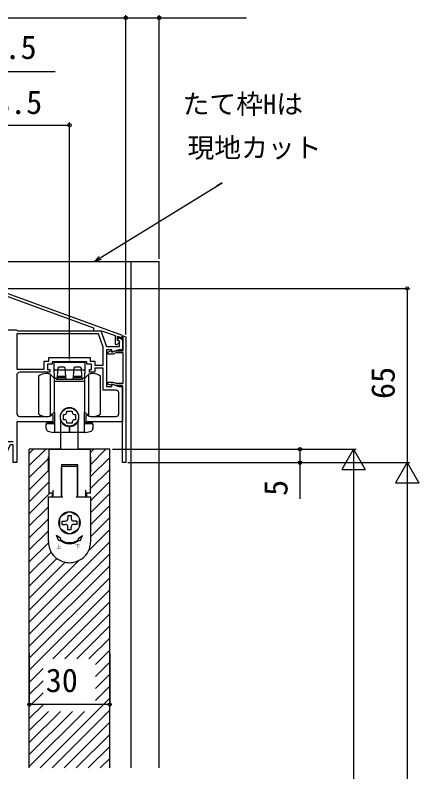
# Model space of a CAD drawing. Units: millimetres, scale not verified. Extents: x -525 to 525, y -783 to 779.
# Drawn here: x 147.7 to 298.4, y 290.4 to 572.6 of the extents above; entities that cross this region are included whole.
import ezdxf
from ezdxf.enums import TextEntityAlignment as Align

# ---------------------------------------------------------------- set-up
doc = ezdxf.new("R2010")
doc.units = ezdxf.units.MM
doc.header["$LTSCALE"] = 4
for name, color, linetype in [('0-3_YKK_11', 7, 'Continuous'), ('0-4_YKK_12', 2, 'Continuous'), ('0-5_YKK_13', 4, 'Continuous'), ('0-7_YKK_D', 6, 'Continuous')]:
    doc.layers.add(name, color=color, linetype=linetype)
doc.styles.add('ＭＳ ゴシック', font='')
doc.styles.get('ＭＳ ゴシック').set_extended_font_data('MS Gothic')

msp = doc.modelspace()

# ---------------------------------------------------------------- linework, layer by layer
at = {"layer": '0-3_YKK_11'}
for p, q in [((148.405, 438.395), (148.405, 423.895)), ((186.405, 423.895), (186.405, 431.695)), ((149.405, 422.895), (159.355, 422.895)), ((176.655, 422.895), (185.405, 422.895))]:
    msp.add_line(p, q, dxfattribs=at)
for points in [[(187.79, 453.121), (139.505, 470.695), (133.305, 470.695), (133.305, 469.195), (131.305, 469.195), (131.305, 468.195), (134.305, 468.195), (134.305, 469.695), (139.329, 469.695), (177.005, 455.982), (177.005, 454.895), (179.992, 454.895), (185.005, 453.07), (185.005, 449.861), (185.623, 449.605), (186.82, 450.802), (185.905, 451.33), (185.905, 452.849), (187.482, 452.275)], [(178.818, 453.695), (148.405, 453.695), (148.405, 440.595), (158.605, 440.595), (158.605, 443.595), (160.305, 443.595), (160.305, 444.895), (175.705, 444.895), (175.705, 443.595), (177.405, 443.595), (177.405, 442.095), (180.605, 442.095), (180.605, 448.783)], [(189.005, 452.66), (189.005, 405.695), (187.805, 405.695), (187.805, 434.495), (185.205, 434.495), (183.805, 435.005), (183.805, 434.409), (182.305, 434.955), (182.305, 435.695), (184.248, 435.695), (185.346, 435.295), (188.005, 435.295), (188.005, 446.595), (185.347, 446.595), (184.248, 446.195), (182.305, 446.195), (182.305, 446.935), (183.805, 447.481), (183.805, 446.885), (185.205, 447.395), (188.005, 447.395), (188.005, 453.023)]]:
    msp.add_lwpolyline(points, close=True, dxfattribs=at)
for points in [[(132.005, 455.195), (148.105, 455.195), (148.365, 455.045), (148.625, 454.895), (179.658, 454.895), (181.805, 448.995), (186.605, 448.995), (186.605, 450.975), (185.896, 451.385), (186.496, 452.424), (187.805, 451.668), (187.805, 447.795), (186.376, 447.795), (183.805, 446.859), (183.805, 447.795), (181.805, 447.795), (181.805, 434.095), (183.805, 434.095), (183.805, 435.031), (186.376, 434.095), (187.805, 434.095), (187.805, 420.895), (174.205, 420.895), (174.205, 423.529), (174.452, 423.631), (174.85, 423.233), (174.971, 423.159)], [(185.405, 432.695), (180.605, 432.695), (180.605, 440.895), (177.405, 440.895), (177.405, 439.395), (175.405, 439.395), (175.405, 440.395), (176.205, 440.395), (176.205, 442.395), (174.505, 442.395), (174.505, 443.295), (168.464, 443.295), (168.28, 443.415), (167.73, 443.415), (167.547, 443.295), (161.505, 443.295), (161.505, 442.395), (159.805, 442.395), (159.805, 440.395), (160.605, 440.395), (160.605, 439.395), (149.405, 439.395)], [(161.04, 423.159), (161.16, 423.233), (161.559, 423.631), (161.805, 423.529), (161.805, 420.895), (148.305, 420.895), (148.305, 405.695), (147.005, 405.695), (147.005, 412.395), (145.805, 412.395), (144.205, 408.895), (143.405, 408.895), (143.405, 413.595), (147.005, 413.595)]]:
    msp.add_lwpolyline(points, dxfattribs=at)
for centre, radius, start, end in [((149.405, 438.395), 1, 90, 180), ((185.405, 431.695), 1, 0, 90), ((149.405, 423.895), 1, 180, 270), ((185.405, 423.895), 1, 270, 0), ((159.355, 428.395), 5.5, 270, 287.8376), ((176.655, 428.395), 5.5, 252.1624, 270)]:
    msp.add_arc(centre, radius, start, end, dxfattribs=at)
at = {"layer": '0-4_YKK_12'}
for p, q in [((129.505, 480.695), (201.505, 480.695)), ((191.005, 291.899), (191.005, 480.695)), ((201.505, 291.899), (201.505, 480.695)), ((164.755, 410.695), (153.005, 410.695)), ((153.005, 291.899), (153.005, 410.695)), ((153.005, 409.086), (154.615, 410.695)), ((153.005, 404.596), (159.105, 410.695)), ((183.005, 410.695), (171.255, 410.695)), ((175.705, 409.335), (177.065, 410.695)), ((175.905, 405.045), (181.556, 410.695)), ((183.005, 291.899), (183.005, 410.695)), ((153.005, 400.105), (160.105, 407.205)), ((175.856, 400.505), (183.005, 407.655)), ((153.005, 395.615), (160.105, 402.715)), ((175.746, 395.905), (183.005, 403.165)), ((153.005, 391.125), (160.305, 398.425)), ((175.905, 391.575), (183.005, 398.675)), ((153.005, 386.635), (160.765, 394.395)), ((175.905, 387.084), (183.005, 394.184)), ((175.905, 382.594), (183.005, 389.694)), ((153.005, 382.145), (160.105, 389.245)), ((153.005, 377.655), (160.105, 384.755)), ((175.905, 378.104), (183.005, 385.204)), ((153.005, 373.165), (160.105, 380.265)), ((175.089, 372.798), (183.005, 380.714)), ((153.005, 346.224), (183.005, 376.224)), ((153.005, 368.675), (160.122, 375.791)), ((153.005, 364.184), (161.165, 372.344)), ((153.005, 341.734), (183.005, 371.734)), ((153.005, 359.694), (163.277, 369.966)), ((153.005, 350.714), (171.502, 369.211)), ((153.005, 355.204), (166.368, 368.566)), ((153.005, 337.244), (183.005, 367.244)), ((153.005, 332.753), (183.005, 362.753)), ((153.005, 328.263), (183.005, 358.263)), ((161.732, 332.5), (183.005, 353.773)), ((166.222, 332.5), (183.005, 349.283)), ((170.712, 332.5), (183.005, 344.793)), ((175.203, 332.5), (183.005, 340.303)), ((177.665, 330.472), (183.005, 335.813)), ((177.665, 325.982), (183.005, 331.323)), ((153.005, 323.773), (158.119, 328.887)), ((177.665, 321.492), (183.005, 326.832)), ((153.005, 319.283), (158.119, 324.397)), ((177.665, 317.001), (183.005, 322.342)), ((153.005, 314.793), (158.119, 319.907)), ((157.052, 291.899), (183.005, 317.852)), ((153.005, 310.303), (158.119, 315.416)), ((161.542, 291.899), (183.005, 313.362)), ((153.005, 305.813), (160.147, 312.955)), ((153.005, 301.323), (164.637, 312.955)), ((153.005, 296.832), (169.128, 312.955)), ((153.005, 292.342), (173.618, 312.955)), ((166.032, 291.899), (183.005, 308.872)), ((170.523, 291.899), (183.005, 304.382)), ((175.013, 291.899), (183.005, 299.892)), ((179.503, 291.899), (183.005, 295.402))]:
    msp.add_line(p, q, dxfattribs=at)
at = {"layer": '0-5_YKK_13'}
for p, q in [((162.105, 442.995), (162.405, 443.295)), ((168.005, 443.295), (162.405, 443.295)), ((164.755, 443.295), (171.255, 443.295)), ((166.605, 443.295), (169.405, 443.295)), ((173.605, 443.295), (168.005, 443.295)), ((173.605, 443.295), (173.905, 442.995)), ((162.105, 442.995), (162.186, 440.695)), ((162.186, 440.695), (162.294, 437.595)), ((168.005, 440.195), (162.686, 440.195)), ((163.584, 440.817), (163.405, 437.795)), ((165.927, 441.295), (164.084, 441.295)), ((166.605, 437.795), (166.427, 440.817)), ((173.325, 440.195), (168.005, 440.195)), ((169.584, 440.817), (169.405, 437.795)), ((171.927, 441.295), (170.084, 441.295)), ((172.605, 437.795), (172.427, 440.817)), ((173.717, 437.595), (173.825, 440.695)), ((156.405, 437.895), (156.405, 430.895)), ((160.805, 438.695), (162.405, 437.095)), ((160.805, 438.695), (160.805, 423.095)), ((163.122, 436.795), (162.294, 437.595)), ((169.405, 437.795), (169.205, 436.795)), ((172.605, 437.795), (169.405, 437.795)), ((172.805, 436.795), (172.605, 437.795)), ((173.717, 437.595), (172.889, 436.795)), ((173.605, 437.095), (175.205, 438.695)), ((175.205, 423.095), (175.205, 438.695)), ((179.605, 430.895), (179.605, 437.895)), ((162.405, 424.695), (162.405, 437.095)), ((168.005, 435.945), (162.405, 435.945)), ((166.705, 437.295), (163.305, 437.295)), ((168.005, 436.795), (169.214, 436.795)), ((173.605, 435.945), (168.005, 435.945)), ((169.214, 436.795), (172.889, 436.795)), ((172.705, 437.295), (169.305, 437.295)), ((173.605, 437.095), (173.605, 424.695)), ((156.405, 430.895), (156.405, 423.895)), ((179.605, 423.895), (179.605, 430.895)), ((162.405, 424.695), (160.805, 423.095)), ((166.997, 424.441), (167.035, 424.945)), ((175.205, 423.095), (173.605, 424.695)), ((162.205, 420.495), (159.605, 420.495)), ((164.755, 410.695), (164.755, 421.396)), ((171.255, 410.695), (171.255, 421.396)), ((176.405, 420.495), (173.805, 420.495)), ((159.305, 418.414), (159.305, 420.195)), ((162.205, 420.195), (159.605, 420.195)), ((168.005, 419.195), (168.005, 416.895)), ((168.005, 416.895), (168.005, 419.195)), ((176.405, 420.195), (173.805, 420.195)), ((176.705, 420.195), (176.705, 418.414)), ((168.005, 416.895), (161.928, 416.895)), ((174.083, 416.895), (168.005, 416.895)), ((160.305, 410.695), (175.705, 410.695)), ((160.305, 410.695), (160.305, 394.195)), ((175.705, 410.695), (175.705, 394.195)), ((160.305, 407.895), (160.105, 407.895)), ((175.905, 404.502), (175.905, 407.395)), ((160.105, 404.056), (160.105, 404.502)), ((160.105, 402.883), (160.105, 404.056)), ((164.955, 404.895), (164.955, 392.895)), ((171.055, 404.895), (164.955, 404.895)), ((165.005, 403.395), (165.005, 403.895)), ((165.505, 404.395), (170.505, 404.395)), ((171.005, 403.395), (171.005, 403.895)), ((171.055, 392.895), (171.055, 404.895)), ((160.105, 402.883), (160.105, 402.616)), ((160.105, 402.616), (160.105, 402.583)), ((160.105, 402.583), (160.305, 402.583)), ((164.955, 402.583), (165.005, 402.583)), ((165.005, 402.895), (165.005, 403.395)), ((165.005, 402.616), (165.005, 402.883)), ((165.005, 402.583), (165.005, 402.616)), ((165.005, 401.598), (165.005, 402.583)), ((171.005, 402.883), (171.005, 402.892)), ((171.005, 401.598), (171.005, 402.583)), ((171.005, 402.583), (171.055, 402.583)), ((171.005, 399.353), (171.005, 400.883)), ((175.705, 402.583), (175.905, 402.583)), ((175.905, 402.883), (175.905, 402.616)), ((175.905, 402.616), (175.905, 402.583)), ((165.005, 398.895), (165.005, 399.353)), ((165.005, 398.86), (165.005, 398.895)), ((161.905, 392.895), (161.905, 395.395)), ((165.005, 395.395), (165.005, 397.395)), ((165.005, 394.311), (165.005, 395.395)), ((171.005, 395.395), (171.005, 397.395)), ((171.005, 394.311), (171.005, 395.395)), ((174.105, 392.895), (174.105, 395.395)), ((160.105, 392.895), (161.905, 392.895)), ((160.105, 388.595), (160.105, 392.895)), ((160.305, 394.395), (161.905, 394.395)), ((161.68, 392.895), (161.68, 394.395)), ((165.005, 393.895), (165.005, 394.311)), ((165.005, 392.895), (165.505, 392.895)), ((170.505, 392.895), (171.005, 392.895)), ((171.005, 393.895), (171.005, 394.311)), ((171.005, 393.395), (171.005, 393.895)), ((171.005, 392.895), (171.005, 393.395)), ((171.005, 392.895), (171.055, 392.895)), ((174.105, 394.395), (175.705, 394.395)), ((174.33, 394.395), (174.33, 392.895)), ((175.905, 388.595), (175.905, 392.895)), ((160.105, 387.595), (160.105, 388.595)), ((160.105, 386.721), (160.105, 387.595)), ((160.105, 386.256), (160.105, 386.721)), ((167.472, 387.259), (164.839, 385.739)), ((171.172, 385.739), (168.539, 387.259)), ((175.905, 387.595), (175.905, 388.595)), ((175.905, 386.721), (175.905, 387.595)), ((160.105, 386.095), (160.105, 386.256)), ((164.255, 384.825), (164.255, 381.765)), ((164.305, 384.815), (164.305, 381.775)), ((165.305, 382.695), (165.305, 383.895)), ((165.305, 383.895), (166.405, 383.895)), ((167.405, 385.995), (168.605, 385.995)), ((167.405, 385.995), (167.405, 384.895)), ((168.605, 385.995), (168.605, 384.895)), ((170.705, 383.895), (169.605, 383.895)), ((170.705, 383.895), (170.705, 382.695)), ((171.705, 381.775), (171.705, 384.815)), ((171.755, 381.765), (171.755, 384.825)), ((175.905, 383.595), (175.905, 385.595)), ((160.105, 383.095), (160.105, 383.595)), ((160.105, 382.095), (160.105, 382.469)), ((160.105, 382.038), (160.105, 382.095)), ((160.105, 381.759), (160.105, 382.038)), ((160.105, 381.738), (160.105, 381.759)), ((160.105, 381.595), (160.105, 381.738)), ((160.105, 381.095), (160.105, 381.595)), ((160.105, 380.595), (160.105, 381.095)), ((165.305, 382.695), (166.405, 382.695)), ((167.405, 380.595), (167.405, 381.695)), ((168.605, 380.595), (168.605, 381.695)), ((170.705, 382.695), (169.605, 382.695)), ((175.905, 383.095), (175.905, 383.595)), ((175.905, 382.095), (175.905, 382.469)), ((175.905, 382.038), (175.905, 382.095)), ((175.905, 381.759), (175.905, 382.038)), ((175.905, 381.738), (175.905, 381.759)), ((175.905, 381.595), (175.905, 381.738)), ((175.905, 381.095), (175.905, 381.595)), ((175.905, 380.595), (175.905, 381.095)), ((160.105, 376.295), (160.105, 380.595)), ((164.02, 376.545), (163.156, 378.495)), ((164.791, 377.465), (163.156, 378.495)), ((164.839, 380.85), (167.472, 379.331)), ((168.605, 380.595), (167.405, 380.595)), ((168.539, 379.331), (171.172, 380.85)), ((171.219, 377.465), (172.855, 378.495)), ((171.991, 376.545), (172.855, 378.495)), ((175.905, 376.295), (175.905, 380.595)), ((164.02, 376.545), (164.277, 376.852)), ((164.791, 377.465), (164.534, 377.158)), ((171.219, 377.465), (171.476, 377.158)), ((171.991, 376.545), (171.734, 376.852))]:
    msp.add_line(p, q, dxfattribs=at)
for points in [[(173.825, 440.695), (173.905, 442.995), (162.105, 442.995)], [(166.805, 436.795), (166.605, 437.795), (163.405, 437.795), (163.205, 436.795)], [(163.122, 436.795), (166.797, 436.795), (168.005, 436.795)], [(162.505, 416.895), (162.505, 424.495), (162.205, 424.495)], [(166.26, 421.687), (165.755, 421.725), (165.755, 423.665), (166.26, 423.704)], [(167.035, 424.945), (168.975, 424.945), (169.014, 424.441)], [(169.751, 423.704), (170.255, 423.665), (170.255, 421.725), (169.751, 421.687)], [(173.805, 424.495), (173.505, 424.495), (173.505, 416.895)], [(169.014, 420.95), (168.975, 420.445), (167.035, 420.445), (166.997, 420.95)], [(160.105, 404.502), (160.105, 407.395), (160.105, 407.895)], [(175.905, 407.395), (175.905, 407.895), (175.705, 407.895)], [(175.905, 402.883), (175.905, 404.056), (175.905, 404.502)], [(165.005, 402.883), (165.005, 402.892), (165.005, 402.895)], [(165.005, 401.098), (165.005, 401.455), (165.005, 401.598)], [(165.005, 399.353), (165.005, 400.883), (165.005, 401.098)], [(171.005, 402.892), (171.005, 402.895), (171.005, 403.395)], [(171.005, 402.583), (171.005, 402.616), (171.005, 402.883)], [(171.005, 400.883), (171.005, 401.098), (171.005, 401.455), (171.005, 401.598)], [(165.005, 397.395), (165.005, 398.853), (165.005, 398.86)], [(171.005, 398.86), (171.005, 398.895), (171.005, 399.353)], [(171.005, 397.395), (171.005, 398.853), (171.005, 398.86)], [(161.905, 392.895), (164.955, 392.895), (165.005, 392.895)], [(165.005, 392.895), (165.005, 393.395), (165.005, 393.895)], [(171.055, 392.895), (174.105, 392.895), (175.905, 392.895)], [(175.905, 385.595), (175.905, 386.095), (175.905, 386.256), (175.905, 386.721)], [(160.105, 383.595), (160.105, 385.595), (160.105, 386.095)], [(160.105, 382.469), (160.105, 382.933), (160.105, 383.095)], [(175.905, 382.469), (175.905, 382.933), (175.905, 383.095)]]:
    msp.add_lwpolyline(points, dxfattribs=at)
msp.add_circle((168.005, 422.695), 3.4, dxfattribs=at)
for centre, radius, start, end in [((162.686, 440.695), 0.5, 182, 270), ((164.084, 440.795), 0.5, 90, 177.4552), ((165.927, 440.795), 0.5, 2.5448, 90), ((170.084, 440.795), 0.5, 90, 177.4552), ((171.927, 440.795), 0.5, 2.5448, 90), ((173.325, 440.695), 0.5, 270, 358), ((159.405, 433.895), 5, 90, 126.8699), ((159.405, 433.895), 5, 73.7398, 90), ((176.605, 433.895), 5, 90, 106.2602), ((176.605, 433.895), 5, 53.1301, 90), ((168.005, 422.695), 3.5, 90, 270), ((168.005, 422.695), 3.5, 270, 90), ((159.405, 427.895), 5, 233.1301, 270), ((166.199, 424.501), 0.8, 274.33284, 355.66716), ((169.811, 424.501), 0.8, 184.33284, 265.66716), ((176.605, 427.895), 5, 270, 306.8699), ((159.605, 420.195), 0.3, 90, 180), ((159.405, 427.895), 5, 270, 286.2602), ((162.205, 420.795), 0.3, 270, 0), ((162.205, 420.495), 0.3, 270, 0), ((166.199, 420.89), 0.8, 4.33284, 85.66716), ((169.811, 420.89), 0.8, 94.33284, 175.66716), ((173.805, 420.795), 0.3, 180, 270), ((173.805, 420.495), 0.3, 180, 270), ((176.605, 427.895), 5, 253.7398, 270), ((176.405, 420.195), 0.3, 0, 90), ((159.605, 419.895), 0.3, 90, 180), ((160.305, 418.414), 1, 180, 251.28667), ((175.705, 418.414), 1, 288.71333, 0), ((176.405, 419.895), 0.3, 0, 90), ((168.005, 441.145), 25, 251.28667, 255.93013), ((168.005, 441.145), 25, 284.06987, 288.71333), ((165.505, 403.895), 0.5, 90, 180), ((170.505, 403.895), 0.5, 0, 90), ((168.005, 383.295), 4.05, 0, 180), ((168.005, 383.295), 4, 82.33165, 97.66835), ((168.005, 383.295), 4.05, 136.2623, 157.80839), ((168.005, 383.295), 4, 142.33165, 157.66835), ((166.405, 384.895), 1, 270, 0), ((169.605, 384.895), 1, 180, 270), ((168.005, 383.295), 4, 22.33165, 37.82349), ((168.005, 383.295), 4.05, 180, 0), ((168.005, 383.295), 4, 202.33165, 217.82349), ((166.405, 381.695), 1, 0, 90), ((169.605, 381.695), 1, 90, 180), ((168.005, 383.295), 4, 322.17651, 337.66835), ((168.005, 383.295), 4, 262.17651, 277.82349), ((168.005, 376.295), 7.9, 180, 194.66485), ((168.005, 381.295), 5.8, 230, 310), ((168.005, 381.295), 5.4, 230, 310), ((168.005, 376.295), 7.9, 345.33515, 0), ((168.005, 376.295), 7.9, 194.66485, 198.44872), ((168.005, 376.295), 7.9, 198.44872, 202.318), ((168.005, 376.295), 7.9, 202.318, 225.86911), ((168.005, 376.295), 7.9, 314.13089, 337.682), ((168.005, 376.295), 7.9, 337.682, 341.55128), ((168.005, 376.295), 7.9, 341.55128, 345.33515), ((168.005, 376.295), 7.9, 225.86911, 226.18003), ((168.005, 376.295), 7.9, 226.18003, 259.0546), ((168.005, 376.295), 7.9, 280.9454, 313.81997), ((168.005, 376.295), 7.9, 313.81997, 314.13089), ((168.005, 376.295), 7.9, 259.0546, 262.72786), ((168.005, 376.295), 7.9, 262.72786, 270), ((168.005, 376.295), 7.9, 270, 277.27214), ((168.005, 376.295), 7.9, 277.27214, 280.9454)]:
    msp.add_arc(centre, radius, start, end, dxfattribs=at)
at = {"layer": '0-7_YKK_D'}
for p, q in [((129.505, 571.565), (189.005, 571.565)), ((189.005, 453.449), (189.005, 572.565)), ((189.005, 453.449), (189.005, 572.565)), ((201.505, 481.695), (201.505, 572.565)), ((129.505, 531.565), (168.005, 531.565)), ((168.005, 444.295), (168.005, 532.565)), ((140.453, 470.695), (295.005, 470.695)), ((294.005, 470.695), (294.005, 405.695)), ((184.005, 410.695), (275.005, 410.695)), ((184.005, 410.695), (255.005, 410.695)), ((274.005, 410.695), (269.63, 403.117)), ((274.005, 410.695), (278.38, 403.117)), ((274.005, 410.695), (274.005, 395.54)), ((189.805, 405.695), (295.005, 405.695)), ((189.805, 405.695), (295.005, 405.695)), ((189.805, 405.695), (255.005, 405.695)), ((294.005, 405.695), (289.63, 398.117)), ((294.005, 405.695), (298.38, 398.117)), ((294.005, 405.695), (294.005, 390.54)), ((269.63, 403.117), (278.38, 403.117)), ((274.005, 401.945), (274.005, 143.44)), ((289.63, 398.117), (298.38, 398.117)), ((294.005, 396.945), (294.005, 134.438)), ((153.005, 334.5), (153.005, 314.5)), ((183.005, 334.5), (183.005, 314.5)), ((183.005, 315.5), (153.005, 315.5))]:
    msp.add_line(p, q, dxfattribs=at)
for points in [[(189.005, 571.565), (201.505, 571.565), (234.055, 571.565)], [(117.005, 551.565), (129.505, 551.565), (162.63, 551.565)], [(177.277, 480.695), (179.447, 482.034), (224.928, 510.091), (222.834, 508.799)], [(179.806, 481.452), (177.277, 480.695), (179.088, 482.615)], [(254.005, 410.695), (254.005, 405.695), (254.005, 392.19)]]:
    msp.add_lwpolyline(points, dxfattribs=at)
for centre, radius in [((189.005, 571.565), 0.637), ((189.005, 571.565), 0.637), ((201.505, 571.565), 0.637), ((168.005, 531.565), 0.637), ((294.005, 470.695), 0.531), ((254.005, 410.695), 0.637), ((254.005, 405.695), 0.637), ((153.005, 315.5), 0.531), ((183.005, 315.5), 0.531)]:
    msp.add_circle(centre, radius, dxfattribs=at)

# ---------------------------------------------------------------- texts
at = {"layer": '0-5_YKK_13', "style": 'ＭＳ ゴシック', "width": 0.9}
for s, p in [('下', (170.132, 373.335)), ('上', (163.153, 373.152))]:
    msp.add_text(s, height=1.466, dxfattribs=at).set_placement(p, align=Align.BOTTOM_LEFT)
at = {"layer": '0-7_YKK_D', "style": 'ＭＳ ゴシック'}
for s, height, p in [('12.5', 8.798, (131.79, 553.565)), ('38.5', 8.798, (133.892, 533.065)), ('たて枠Hは', 7.331, (210.193, 533.562)), ('現地カット', 7.331, (212.04, 517.26)), ('30', 8.798, (159.142, 317.5))]:
    msp.add_text(s, height=height, dxfattribs=at).set_placement(p, align=Align.BOTTOM_LEFT)
for s, p in [('65', (292.005, 429.434)), ('5', (252.005, 393.304))]:
    msp.add_text(s, height=8.798, rotation=90, dxfattribs=at).set_placement(p, align=Align.BOTTOM_LEFT)

doc.saveas('drawing.dxf')
